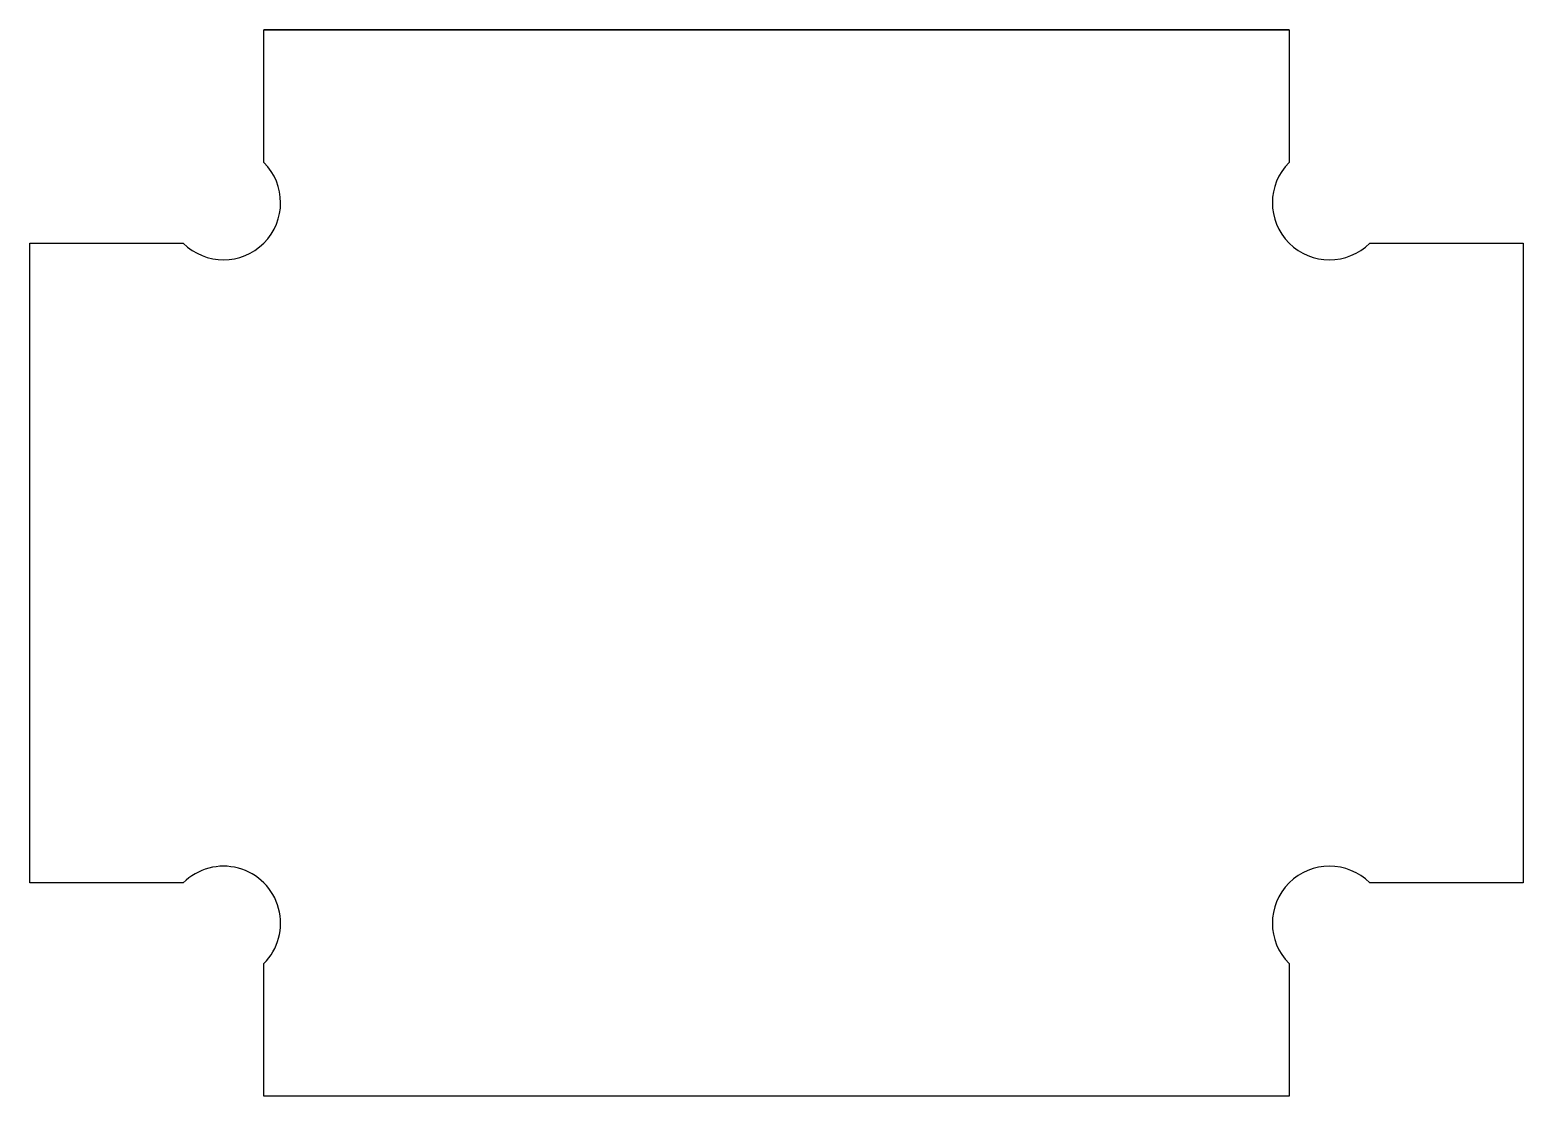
# Model space of a CAD drawing. Header units: millimetres. Extents: x 12.3 to 26.3, y -8 to 2.
import ezdxf

# ---------------------------------------------------------------- set-up
doc = ezdxf.new("R2010")
doc.units = ezdxf.units.MM
doc.layers.get('0').update_dxf_attribs({"linetype": 'CONTINUOUS'})

msp = doc.modelspace()

# ---------------------------------------------------------------- linework, layer by layer
msp.add_line((24.091, 2), (14.479, 2))
msp.add_lwpolyline([(13.723, 0, 1), (14.479, 0.757), (14.479, 2), (24.091, 2), (24.091, 0.757, 1), (24.848, 0), (26.285, 0), (26.285, -6), (24.848, -6, 1), (24.091, -6.757), (24.091, -8), (14.479, -8), (14.479, -6.757, 1), (13.723, -6), (12.285, -6), (12.285, 0)], format="xyb", close=True)

doc.saveas('drawing.dxf')
